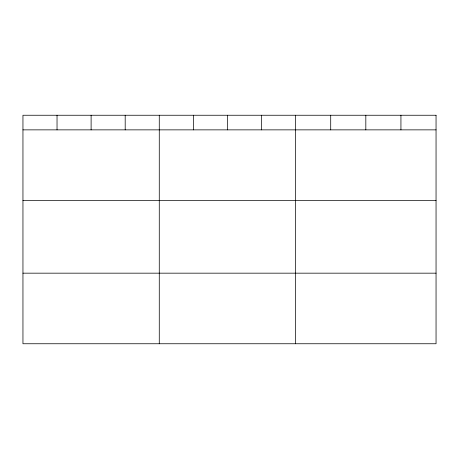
<?xml version="1.0" encoding="UTF-8"?>
<svg xmlns="http://www.w3.org/2000/svg" width="459" height="459" viewBox="0 0 459 459"><rect width="100%" height="100%" fill="white"/><g stroke="black" fill="none" stroke-linecap="round" stroke-linejoin="round"><path stroke-width="0.69" d="M22.95 129.863L436.05 129.863M22.95 200.445L436.05 200.445M22.95 273.168L436.05 273.168M400.936 115.249L400.936 129.863M365.823 115.249L365.823 129.863M330.709 115.249L330.709 129.863M295.596 115.249L295.596 343.751M261.515 115.249L261.515 129.863M227.434 115.249L227.434 129.863M193.354 115.249L193.354 129.863M159.273 115.249L159.273 343.751M125.192 115.249L125.192 129.863M91.112 115.249L91.112 129.863M57.031 115.249L57.031 129.863M436.05 115.249L22.95 115.249L22.95 343.751L436.05 343.751L436.05 115.249"/></g></svg>
